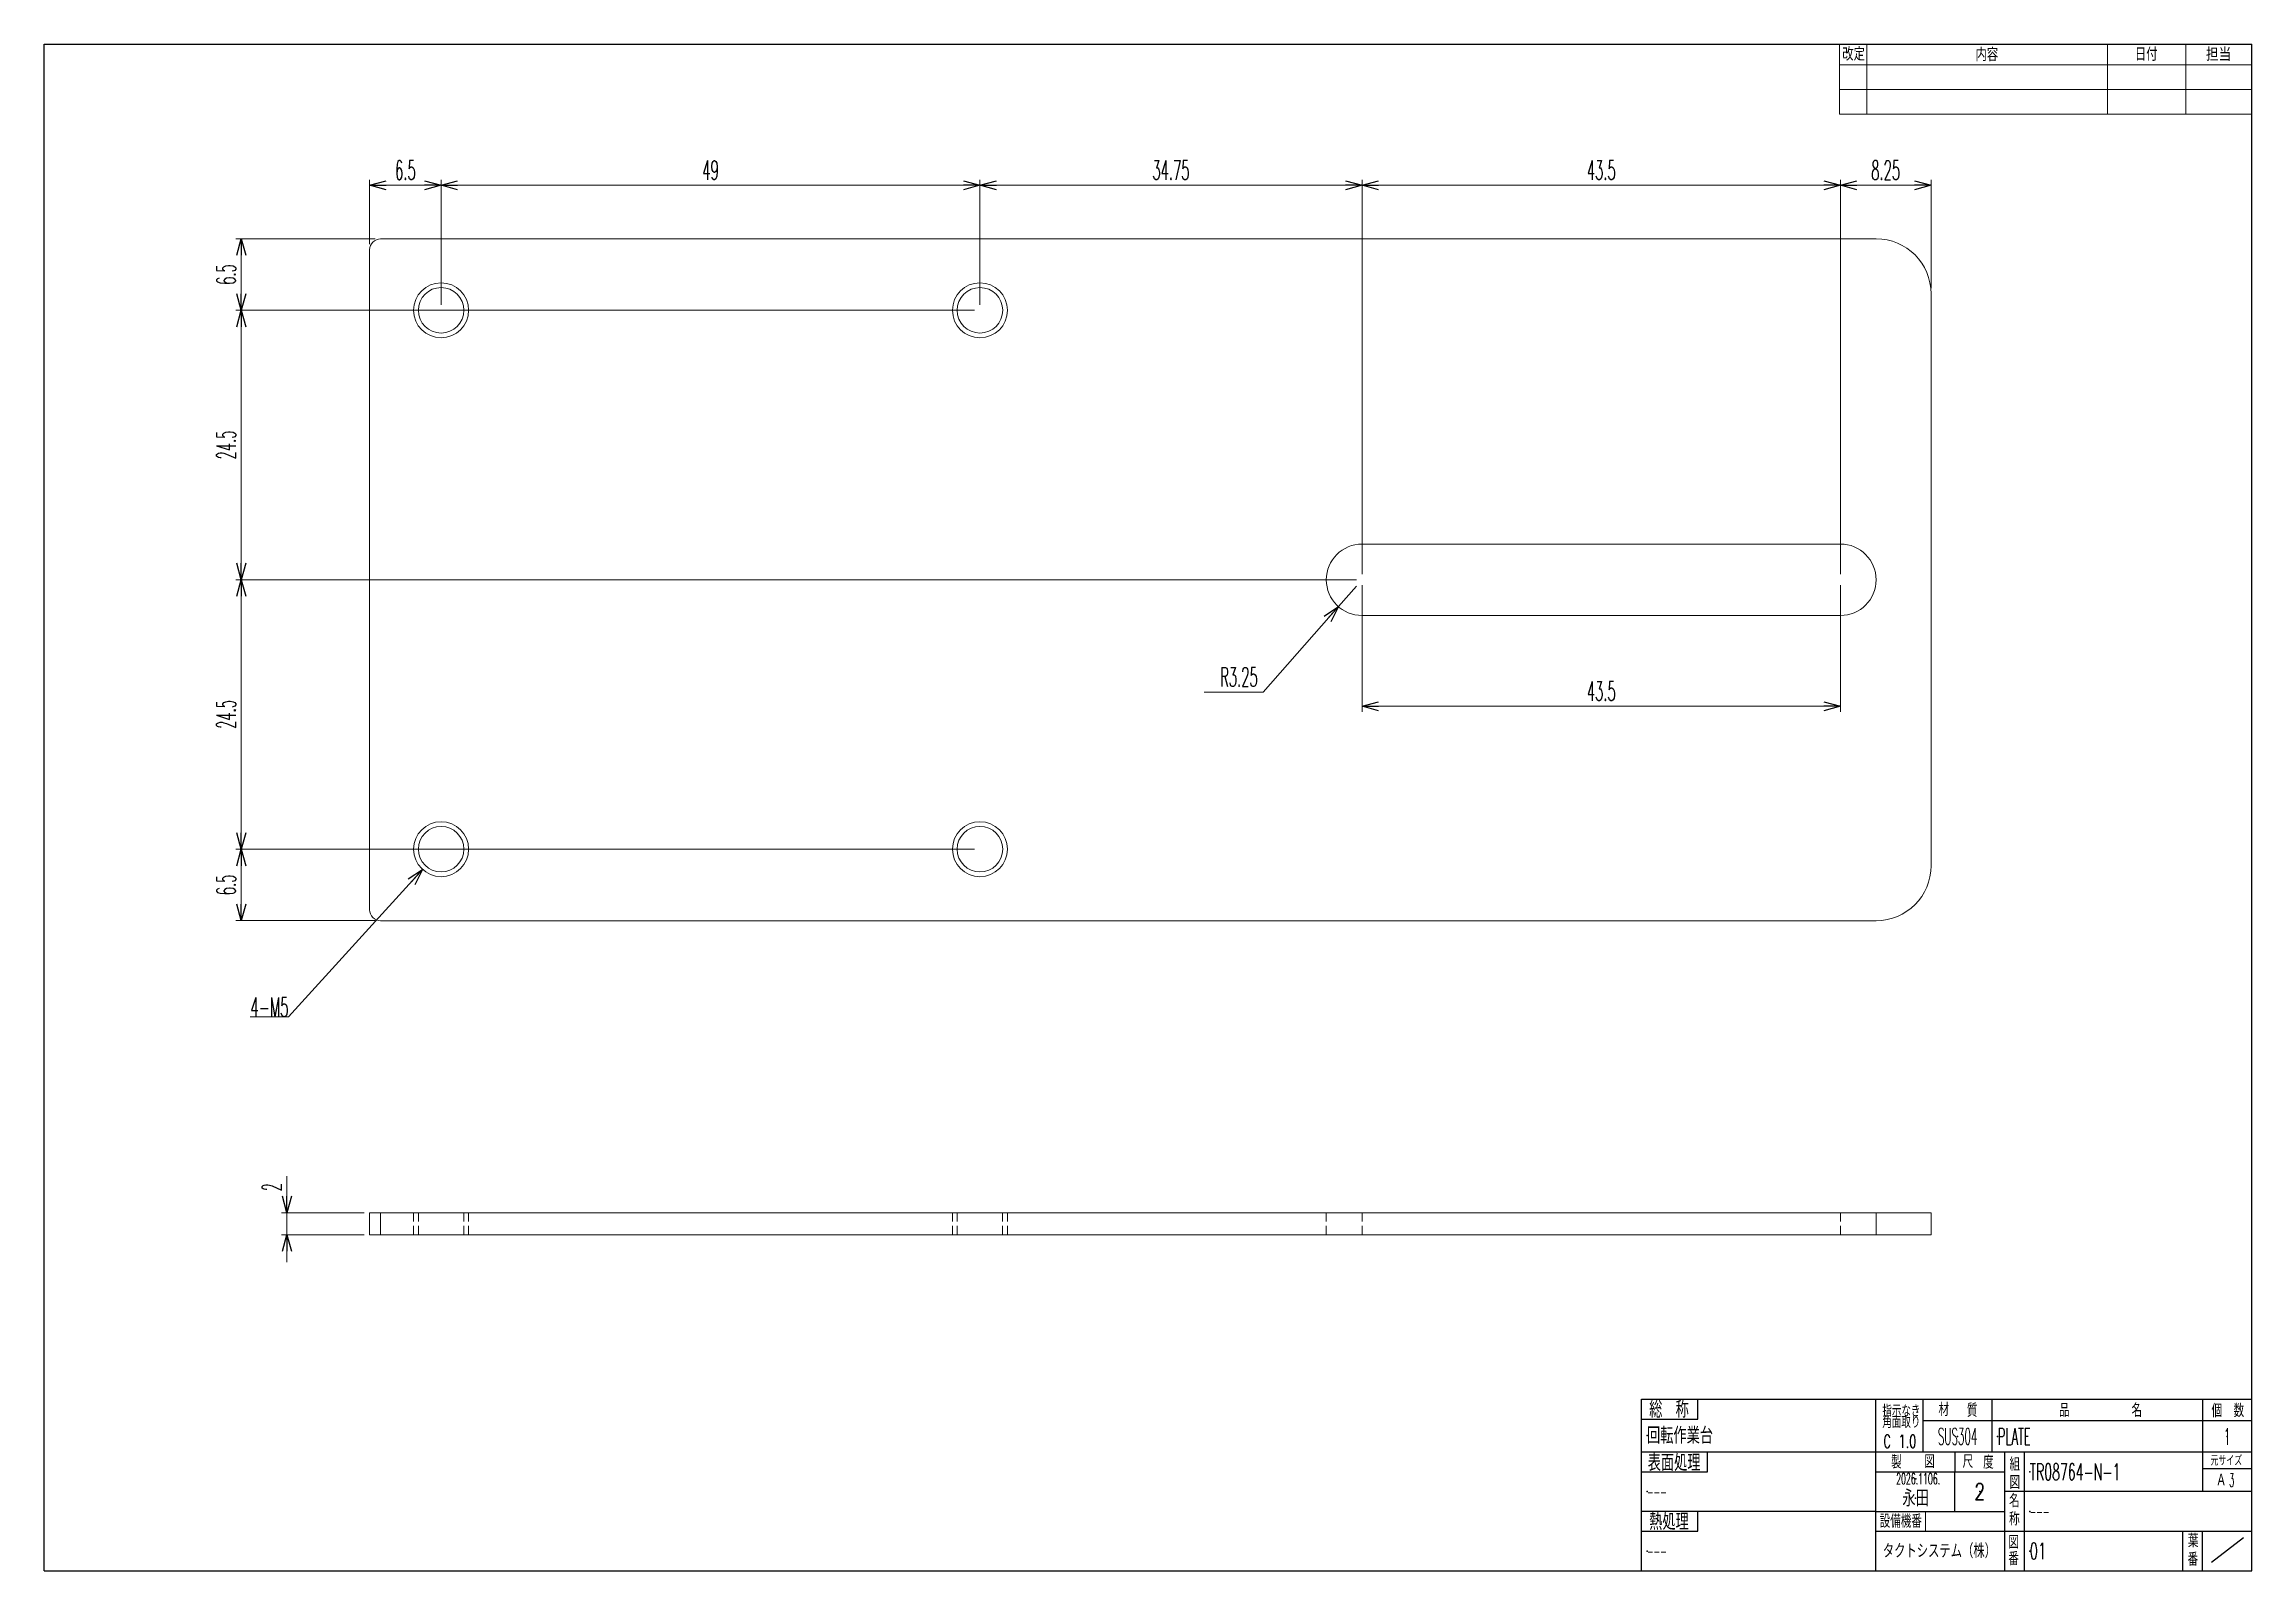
# Model space of a CAD drawing. Header units: millimetres. Extents: x -100 to 508, y -69 to 70.
# Drawn here: x -100.2 to 100.5, y -68.9 to 69.9 of the extents above.
import ezdxf
from ezdxf.enums import TextEntityAlignment as Align

# ---------------------------------------------------------------- set-up
doc = ezdxf.new("R2010")
doc.units = ezdxf.units.MM
doc.header["$LTSCALE"] = 0.125
doc.header["$PDSIZE"] = 1
doc.linetypes.add('DASHED2', pattern=[9.525, 6.35, -3.175])
doc.layers.add('ZUWAKU', color=7, linetype='Continuous')
doc.layers.add('平面', color=7, linetype='Continuous')
doc.styles.add('dcStyle0', font='txt.shx', dxfattribs={"width": 0.5, "bigfont": 'extfont2'})
doc.dimstyles.new('dc_Diam07', dxfattribs={"dimtxt": 1.75, "dimasz": 1.500001, "dimexe": 0.5, "dimexo": 0.5, "dimgap": 0.5, "dimtad": 2, "dimtih": 1, "dimtoh": 1, "dimdsep": 46, "dimtxsty": 'dcStyle0', "dimblk1": 'OPEN30', "dimblk2": 'OPEN30', "dimsah": 1, "dimcen": 0.09, "dimclrd": 9, "dimclre": 9, "dimclrt": 7, "dimadec": 0, "dimazin": 2, "dimtfac": 1, "dimtdec": 4, "dimtmove": 0, "dimatfit": 0, "dimfxl": 1, "dimarcsym": 1})
doc.dimstyles.new('dc_Rotated', dxfattribs={"dimtxt": 1.75, "dimasz": 1.500001, "dimexe": 0.5, "dimexo": 0.5, "dimgap": 0.5, "dimtad": 3, "dimdsep": 46, "dimtxsty": 'dcStyle0', "dimblk1": 'OPEN30', "dimblk2": 'OPEN30', "dimsah": 1, "dimcen": 0.09, "dimclrd": 9, "dimclre": 9, "dimclrt": 7, "dimadec": 0, "dimazin": 2, "dimtfac": 1, "dimtdec": 4, "dimtmove": 0, "dimatfit": 3, "dimfxl": 1, "dimarcsym": 1})

# ---------------------------------------------------------------- blocks, each defined once
blk = doc.blocks.new('DC_GROUP_01_1')
at = {"layer": 'ZUWAKU', "color": 4, "linetype": 'Continuous', "lineweight": 25}
for p, q in [((51.05, -59.92), (51.05, -58.12)), ((45.05, -59.92), (51.05, -59.92))]:
    blk.add_line(p, q, dxfattribs=at)
at = {"layer": 'ZUWAKU', "color": 4, "style": 'dcStyle0', "width": 0.973913}
blk.add_text('表面処理', height=1.5, dxfattribs=at).set_placement((45.61, -59.84), (50.41, -59.84), align=Align.FIT)
blk = doc.blocks.new('DC_GROUP_01_2')
at = {"layer": 'ZUWAKU', "color": 4, "linetype": 'Continuous', "lineweight": 25}
for p, q in [((50.15, -55.12), (50.15, -53.32)), ((45.05, -55.12), (50.15, -55.12))]:
    blk.add_line(p, q, dxfattribs=at)
at = {"layer": 'ZUWAKU', "color": 4, "style": 'dcStyle0', "width": 0.988235}
blk.add_text('総\u3000称', height=1.5, dxfattribs=at).set_placement((45.74, -55), (49.34, -55), align=Align.FIT)
blk = doc.blocks.new('DC_GROUP_01_3')
at = {"layer": 'ZUWAKU', "color": 4, "linetype": 'Continuous', "lineweight": 25}
for p, q in [((50.15, -65.32), (50.15, -63.52)), ((45.05, -65.32), (50.15, -65.32))]:
    blk.add_line(p, q, dxfattribs=at)
at = {"layer": 'ZUWAKU', "color": 4, "style": 'dcStyle0', "width": 0.988235}
blk.add_text('熱処理', height=1.5, dxfattribs=at).set_placement((45.74, -65.2), (49.34, -65.2), align=Align.FIT)
blk = doc.blocks.new('DC_GROUP_01_4')
at = {"layer": 'ZUWAKU', "color": 4, "style": 'dcStyle0', "width": 1.12}
for s, p, p2 in [('名', (78.47, -63.15), (79.43, -63.15)), ('称', (78.47, -64.8), (79.43, -64.8))]:
    blk.add_text(s, height=1.2, dxfattribs=at).set_placement(p, p2, align=Align.FIT)
blk = doc.blocks.new('DC_GROUP_01_5')
at = {"layer": 'ZUWAKU', "color": 4, "style": 'dcStyle0', "width": 1.12}
for s, p, p2 in [('図', (78.4, -66.91), (79.36, -66.91)), ('番', (78.4, -68.41), (79.36, -68.41))]:
    blk.add_text(s, height=1.2, dxfattribs=at).set_placement(p, p2, align=Align.FIT)
blk = doc.blocks.new('DC_GROUP_01_6')
at = {"layer": 'ZUWAKU', "color": 4, "style": 'dcStyle0', "width": 1.12}
for s, p, p2 in [('組', (78.51, -59.83), (79.47, -59.83)), ('図', (78.51, -61.47), (79.47, -61.47))]:
    blk.add_text(s, height=1.2, dxfattribs=at).set_placement(p, p2, align=Align.FIT)
blk = doc.blocks.new('DC_GROUP_01_7')
at = {"layer": 'ZUWAKU', "color": 4, "style": 'dcStyle0', "width": 1.12}
for s, p, p2 in [('製', (67.74, -59.62), (68.7, -59.62)), ('図', (70.76, -59.57), (71.72, -59.57))]:
    blk.add_text(s, height=1.2, dxfattribs=at).set_placement(p, p2, align=Align.FIT)
blk = doc.blocks.new('DC_GROUP_01_8')
at = {"layer": 'ZUWAKU', "color": 4, "style": 'dcStyle0', "width": 1.12}
for s, p, p2 in [('材', (72.05, -54.85), (73.01, -54.85)), ('質', (74.63, -54.92), (75.59, -54.92))]:
    blk.add_text(s, height=1.2, dxfattribs=at).set_placement(p, p2, align=Align.FIT)
blk = doc.blocks.new('DC_GROUP_01_9')
at = {"layer": 'ZUWAKU', "color": 4, "style": 'dcStyle0', "width": 1.12}
for s, p, p2 in [('葉', (94.73, -66.78), (95.69, -66.78)), ('番', (94.7, -68.47), (95.66, -68.47))]:
    blk.add_text(s, height=1.2, dxfattribs=at).set_placement(p, p2, align=Align.FIT)
blk = doc.blocks.new('DC_GROUP_01_10')
at = {"layer": 'ZUWAKU', "color": 4, "style": 'dcStyle0', "width": 0.973913}
blk.add_text('元サイズ', height=0.9, dxfattribs=at).set_placement((96.79, -59.35), (99.67, -59.35), align=Align.FIT)
blk = doc.blocks.new('DC_GROUP_01_11')
at = {"layer": 'ZUWAKU', "color": 4, "style": 'dcStyle0', "width": 1.12}
for s, p, p2 in [('個', (96.88, -54.95), (97.84, -54.95)), ('数', (98.89, -54.95), (99.85, -54.95))]:
    blk.add_text(s, height=1.2, dxfattribs=at).set_placement(p, p2, align=Align.FIT)
blk = doc.blocks.new('DC_GROUP_01_12')
at = {"layer": 'ZUWAKU', "color": 4, "style": 'dcStyle0', "width": 0.973913}
for s, p, p2 in [('指示なき', (66.95, -54.91), (70.41, -54.91)), ('角面取り', (66.94, -55.94), (70.4, -55.94))]:
    blk.add_text(s, height=1.08, dxfattribs=at).set_placement(p, p2, align=Align.FIT)
blk = doc.blocks.new('DC_GROUP_01_13')
at = {"layer": 'ZUWAKU', "color": 4, "style": 'dcStyle0', "width": 1.12}
for s, p, p2 in [('尺', (74.24, -59.57), (75.2, -59.57)), ('度', (76.11, -59.64), (77.07, -59.64))]:
    blk.add_text(s, height=1.2, dxfattribs=at).set_placement(p, p2, align=Align.FIT)
blk = doc.blocks.new('DC_GROUP_01_14')
at = {"layer": 'ZUWAKU', "color": 4, "style": 'dcStyle0', "width": 1.12}
for s, p, p2 in [('品', (83.01, -54.92), (83.97, -54.92)), ('名', (89.6, -54.92), (90.56, -54.92))]:
    blk.add_text(s, height=1.2, dxfattribs=at).set_placement(p, p2, align=Align.FIT)
blk = doc.blocks.new('DC_GROUP_01_15')
at = {"layer": 'ZUWAKU', "color": 2, "linetype": 'Continuous'}
for p in [(45.55, -56.62), (73.79, -56.7), (77.43, -56.7), (98.3, -56.7), (80.35, -59.92), (45.55, -61.72), (70, -60.55), (75.8, -61.72), (69.97, -62.32), (80.35, -63.52), (45.55, -67.12), (80.35, -67.12)]:
    blk.add_point(p, dxfattribs=at)
blk = doc.blocks.new('DC_GROUP_01_16')
at = {"layer": '平面', "color": 4, "linetype": 'Continuous', "lineweight": 13}
blk.add_circle((-15.12, 45.7), 2.5, dxfattribs=at)
at = {"layer": '平面', "color": 3, "linetype": 'Continuous', "lineweight": 13}
blk.add_circle((-15.12, 45.7), 2.07, dxfattribs=at)
blk = doc.blocks.new('DC_GROUP_01_17')
at = {"layer": '平面', "color": 4, "linetype": 'Continuous', "lineweight": 13}
blk.add_circle((-64.12, 45.7), 2.5, dxfattribs=at)
at = {"layer": '平面', "color": 3, "linetype": 'Continuous', "lineweight": 13}
blk.add_circle((-64.12, 45.7), 2.07, dxfattribs=at)
blk = doc.blocks.new('DC_GROUP_01_18')
at = {"layer": '平面', "color": 4, "linetype": 'Continuous', "lineweight": 13}
blk.add_circle((-15.12, -3.3), 2.5, dxfattribs=at)
at = {"layer": '平面', "color": 3, "linetype": 'Continuous', "lineweight": 13}
blk.add_circle((-15.12, -3.3), 2.07, dxfattribs=at)
blk = doc.blocks.new('DC_GROUP_01_19')
at = {"layer": '平面', "color": 4, "linetype": 'Continuous', "lineweight": 13}
blk.add_circle((-64.12, -3.3), 2.5, dxfattribs=at)
at = {"layer": '平面', "color": 3, "linetype": 'Continuous', "lineweight": 13}
blk.add_circle((-64.12, -3.3), 2.07, dxfattribs=at)
blk = doc.blocks.new('_Open30')
at = {"color": 0, "linetype": 'ByBlock', "lineweight": -2}
for p, q in [((-1, 0.267949), (0, 0)), ((0, 0), (-1, -0.267949)), ((0, 0), (-1, 0))]:
    blk.add_line(p, q, dxfattribs=at)
blk = doc.blocks.new('DC_GROUP_01_20')
at = {"color": 4, "linetype": 'Continuous', "lineweight": 13}
for p, q in [((-65.81, -5.15), (-77.99, -18.54)), ((-77.99, -18.54), (-81.49, -18.54))]:
    blk.add_line(p, q, dxfattribs=at)
at = {"color": 4, "xscale": 1.500001403807643, "yscale": 1.499994684111821, "rotation": 47.69445956477701}
blk.add_blockref('_Open30', (-65.81, -5.15), dxfattribs=at)
at = {"color": 7, "style": 'dcStyle0', "width": 0.482759}
blk.add_text('4-M5', height=1.75, dxfattribs=at).set_placement((-81.49, -18.54), (-77.99, -18.54), align=Align.FIT)
blk = doc.blocks.new('*D21')
at = {"color": 9, "linetype": 'Continuous', "lineweight": 13}
for p, q in [((-70.62, 51.7), (-70.62, 57.57)), ((-70.62, 57.07), (-64.12, 57.07)), ((-64.12, 46.2), (-64.12, 57.57))]:
    blk.add_line(p, q, dxfattribs=at)
at = {"color": 9, "xscale": 1.500001403807643, "yscale": 1.499994684111821}
for p, rotation in [((-70.62, 57.07), 180), ((-64.12, 57.07), 360)]:
    blk.add_blockref('_Open30', p, dxfattribs=dict(at, rotation=rotation))
at = {"color": 7, "insert": (-67.37, 57.57), "char_height": 1.75, "attachment_point": 8, "style": 'dcStyle0'}
blk.add_mtext('\\T1.00;\\W0.5000;6.5', dxfattribs=at)
blk = doc.blocks.new('*D22')
at = {"color": 9, "linetype": 'Continuous', "lineweight": 13}
for p, q in [((-64.12, 46.2), (-64.12, 57.57)), ((-64.12, 57.07), (-15.12, 57.07)), ((-15.12, 46.2), (-15.12, 57.57))]:
    blk.add_line(p, q, dxfattribs=at)
at = {"color": 9, "xscale": 1.500001403807643, "yscale": 1.499994684111821}
for p, rotation in [((-64.12, 57.07), 180), ((-15.12, 57.07), 360)]:
    blk.add_blockref('_Open30', p, dxfattribs=dict(at, rotation=rotation))
at = {"color": 7, "insert": (-39.62, 57.57), "char_height": 1.75, "attachment_point": 8, "style": 'dcStyle0'}
blk.add_mtext('\\T1.00;\\W0.5000;49', dxfattribs=at)
blk = doc.blocks.new('*D23')
at = {"color": 9, "linetype": 'Continuous', "lineweight": 13}
for p, q in [((-15.12, 46.2), (-15.12, 57.57)), ((-15.12, 57.07), (19.63, 57.07)), ((19.63, 21.7), (19.63, 57.57))]:
    blk.add_line(p, q, dxfattribs=at)
at = {"color": 9, "xscale": 1.500001403807643, "yscale": 1.499994684111821}
for p, rotation in [((-15.12, 57.07), 180), ((19.63, 57.07), 360)]:
    blk.add_blockref('_Open30', p, dxfattribs=dict(at, rotation=rotation))
at = {"color": 7, "insert": (2.25, 57.57), "char_height": 1.75, "attachment_point": 8, "style": 'dcStyle0'}
blk.add_mtext('\\T1.00;\\W0.5000;34.75', dxfattribs=at)
blk = doc.blocks.new('*D24')
at = {"color": 9, "linetype": 'Continuous', "lineweight": 13}
for p, q in [((19.63, 21.7), (19.63, 57.57)), ((19.63, 57.07), (63.13, 57.07)), ((63.13, 21.7), (63.13, 57.57))]:
    blk.add_line(p, q, dxfattribs=at)
at = {"color": 9, "xscale": 1.500001403807643, "yscale": 1.499994684111821}
for p, rotation in [((19.63, 57.07), 180), ((63.13, 57.07), 360)]:
    blk.add_blockref('_Open30', p, dxfattribs=dict(at, rotation=rotation))
at = {"color": 7, "insert": (41.38, 57.57), "char_height": 1.75, "attachment_point": 8, "style": 'dcStyle0'}
blk.add_mtext('\\T1.00;\\W0.5000;43.5', dxfattribs=at)
blk = doc.blocks.new('*D25')
at = {"color": 9, "linetype": 'Continuous', "lineweight": 13}
for p, q in [((63.13, 21.7), (63.13, 57.57)), ((63.13, 57.07), (71.38, 57.07)), ((71.38, 47.7), (71.38, 57.57))]:
    blk.add_line(p, q, dxfattribs=at)
at = {"color": 9, "xscale": 1.500001403807643, "yscale": 1.499994684111821}
for p, rotation in [((63.13, 57.07), 180), ((71.38, 57.07), 360)]:
    blk.add_blockref('_Open30', p, dxfattribs=dict(at, rotation=rotation))
at = {"color": 7, "insert": (67.25, 57.57), "char_height": 1.75, "attachment_point": 8, "style": 'dcStyle0'}
blk.add_mtext('\\T1.00;\\W0.5000;8.25', dxfattribs=at)
blk = doc.blocks.new('*D26')
at = {"color": 9, "linetype": 'Continuous', "lineweight": 13}
for p, q in [((-15.62, -3.3), (-82.79, -3.3)), ((-82.29, -9.8), (-82.29, -3.3)), ((-70.12, -9.8), (-82.79, -9.8))]:
    blk.add_line(p, q, dxfattribs=at)
at = {"color": 9, "xscale": 1.500001403807643, "yscale": 1.499994684111821}
for p, rotation in [((-82.29, -3.3), 90), ((-82.29, -9.8), 270)]:
    blk.add_blockref('_Open30', p, dxfattribs=dict(at, rotation=rotation))
at = {"color": 7, "insert": (-82.79, -6.55), "char_height": 1.75, "attachment_point": 8, "rotation": 90, "style": 'dcStyle0'}
blk.add_mtext('\\T1.00;\\W0.5000;6.5', dxfattribs=at)
blk = doc.blocks.new('*D27')
at = {"color": 9, "linetype": 'Continuous', "lineweight": 13}
for p, q in [((19.13, 21.2), (-82.79, 21.2)), ((-82.29, -3.3), (-82.29, 21.2)), ((-15.62, -3.3), (-82.79, -3.3))]:
    blk.add_line(p, q, dxfattribs=at)
at = {"color": 9, "xscale": 1.500001403807643, "yscale": 1.499994684111821}
for p, rotation in [((-82.29, 21.2), 90), ((-82.29, -3.3), 270)]:
    blk.add_blockref('_Open30', p, dxfattribs=dict(at, rotation=rotation))
at = {"color": 7, "insert": (-82.79, 8.95), "char_height": 1.75, "attachment_point": 8, "rotation": 90, "style": 'dcStyle0'}
blk.add_mtext('\\T1.00;\\W0.5000;24.5', dxfattribs=at)
blk = doc.blocks.new('*D28')
at = {"color": 9, "linetype": 'Continuous', "lineweight": 13}
for p, q in [((-15.62, 45.7), (-82.79, 45.7)), ((-82.29, 21.2), (-82.29, 45.7)), ((19.13, 21.2), (-82.79, 21.2))]:
    blk.add_line(p, q, dxfattribs=at)
at = {"color": 9, "xscale": 1.500001403807643, "yscale": 1.499994684111821}
for p, rotation in [((-82.29, 45.7), 90), ((-82.29, 21.2), 270)]:
    blk.add_blockref('_Open30', p, dxfattribs=dict(at, rotation=rotation))
at = {"color": 7, "insert": (-82.79, 33.45), "char_height": 1.75, "attachment_point": 8, "rotation": 90, "style": 'dcStyle0'}
blk.add_mtext('\\T1.00;\\W0.5000;24.5', dxfattribs=at)
blk = doc.blocks.new('*D29')
at = {"color": 9, "linetype": 'Continuous', "lineweight": 13}
for p, q in [((-70.12, 52.2), (-82.79, 52.2)), ((-82.29, 45.7), (-82.29, 52.2)), ((-15.62, 45.7), (-82.79, 45.7))]:
    blk.add_line(p, q, dxfattribs=at)
at = {"color": 9, "xscale": 1.500001403807643, "yscale": 1.499994684111821}
for p, rotation in [((-82.29, 52.2), 90), ((-82.29, 45.7), 270)]:
    blk.add_blockref('_Open30', p, dxfattribs=dict(at, rotation=rotation))
at = {"color": 7, "insert": (-82.79, 48.95), "char_height": 1.75, "attachment_point": 8, "rotation": 90, "style": 'dcStyle0'}
blk.add_mtext('\\T1.00;\\W0.5000;6.5', dxfattribs=at)
blk = doc.blocks.new('*D30')
at = {"color": 9, "linetype": 'Continuous', "lineweight": 13}
for p, q in [((19.63, 20.7), (19.63, 9.19)), ((63.13, 20.7), (63.13, 9.19)), ((19.63, 9.69), (63.13, 9.69))]:
    blk.add_line(p, q, dxfattribs=at)
at = {"color": 9, "xscale": 1.500001403807643, "yscale": 1.499994684111821}
for p, rotation in [((19.63, 9.69), 180), ((63.13, 9.69), 360)]:
    blk.add_blockref('_Open30', p, dxfattribs=dict(at, rotation=rotation))
at = {"color": 7, "insert": (41.38, 10.19), "char_height": 1.75, "attachment_point": 8, "style": 'dcStyle0'}
blk.add_mtext('\\T1.00;\\W0.5000;43.5', dxfattribs=at)
blk = doc.blocks.new('*D31')
at = {"color": 9, "linetype": 'Continuous', "lineweight": 13}
for p, q in [((19.13, 20.63), (17.48, 18.76)), ((10.64, 10.98), (17.48, 18.76)), ((5.27, 10.98), (10.64, 10.98))]:
    blk.add_line(p, q, dxfattribs=at)
at = {"color": 9, "xscale": 1.500001403807643, "yscale": 1.499994684111821, "rotation": 48.67160122813891}
blk.add_blockref('_Open30', (17.48, 18.76), dxfattribs=at)
at = {"color": 7, "insert": (10.14, 11.48), "char_height": 1.75, "attachment_point": 9, "style": 'dcStyle0'}
blk.add_mtext('\\T1.00;\\W0.5000;R3.25', dxfattribs=at)
blk = doc.blocks.new('*D32')
at = {"color": 9, "linetype": 'Continuous', "lineweight": 13}
for p, q in [((-78.14, -33.04), (-78.14, -36.36)), ((-71.12, -36.36), (-78.64, -36.36)), ((-78.14, -38.36), (-78.14, -36.36)), ((-71.12, -38.36), (-78.64, -38.36)), ((-78.14, -40.86), (-78.14, -38.36))]:
    blk.add_line(p, q, dxfattribs=at)
at = {"color": 9, "xscale": 1.500001403807643, "yscale": 1.499994684111821}
for p, rotation in [((-78.14, -36.36), 270), ((-78.14, -38.36), 90)]:
    blk.add_blockref('_Open30', p, dxfattribs=dict(at, rotation=rotation))
at = {"color": 7, "insert": (-78.64, -34.41), "char_height": 1.75, "attachment_point": 7, "rotation": 90, "style": 'dcStyle0'}
blk.add_mtext('\\T1.00;\\W0.5000;2', dxfattribs=at)

msp = doc.modelspace()

# ---------------------------------------------------------------- linework, layer by layer
at = {"color": 8, "linetype": 'Continuous', "lineweight": 13}
for p, q in [((71.378, -36.363), (-70.622, -36.363)), ((-70.622, -36.363), (-70.622, -38.363)), ((-69.622, -38.363), (-69.622, -36.363)), ((66.378, -36.363), (66.378, -38.363)), ((71.378, -38.363), (71.378, -36.363)), ((-70.622, -38.363), (71.378, -38.363))]:
    msp.add_line(p, q, dxfattribs=at)
at = {"color": 8, "linetype": 'DASHED2', "lineweight": 13}
for p, q in [((-69.622, -36.363), (-69.622, -38.363)), ((-66.622, -36.363), (-66.622, -38.363)), ((-66.189, -36.363), (-66.189, -38.363)), ((-62.055, -36.363), (-62.055, -38.363)), ((-61.622, -36.363), (-61.622, -38.363)), ((-17.622, -36.363), (-17.622, -38.363)), ((-17.189, -36.363), (-17.189, -38.363)), ((-13.055, -36.363), (-13.055, -38.363)), ((-12.622, -36.363), (-12.622, -38.363)), ((16.378, -36.363), (16.378, -38.363)), ((19.628, -36.363), (19.628, -38.363)), ((63.128, -36.363), (63.128, -38.363)), ((66.378, -38.363), (66.378, -36.363)), ((-61.622, -38.363), (-66.622, -38.363)), ((-12.622, -38.363), (-17.622, -38.363))]:
    msp.add_line(p, q, dxfattribs=at)
at = {"layer": 'ZUWAKU', "color": 4, "linetype": 'Continuous', "lineweight": 25}
for p, q in [((-100.22, 69.901), (100.546, 69.901)), ((-100.22, -68.922), (-100.22, 69.901)), ((55.546, 69.901), (100.546, 69.901)), ((100.546, 63.526), (100.546, 69.901)), ((100.546, -53.322), (100.546, 69.901)), ((45.046, -68.922), (45.046, -53.322)), ((45.046, -53.322), (100.546, -53.322)), ((66.346, -58.122), (66.346, -53.322)), ((70.646, -58.122), (70.646, -53.322)), ((76.934, -58.122), (76.934, -53.322)), ((96.046, -53.322), (96.046, -58.122)), ((100.546, -68.922), (100.546, -53.322)), ((100.546, -55.279), (70.646, -55.279)), ((100.546, -58.122), (45.046, -58.122)), ((66.346, -68.922), (66.346, -58.122)), ((73.546, -58.122), (73.546, -59.922)), ((78.046, -58.122), (78.046, -63.522)), ((79.846, -58.122), (79.846, -68.922)), ((96.046, -58.122), (96.046, -61.722)), ((66.346, -59.922), (78.046, -59.922)), ((73.546, -63.522), (73.546, -59.922)), ((78.046, -59.922), (78.046, -68.922)), ((96.046, -59.622), (100.546, -59.622)), ((100.546, -61.722), (78.046, -61.722)), ((66.346, -63.522), (45.046, -63.522)), ((66.346, -63.522), (78.046, -63.522)), ((66.346, -65.322), (100.546, -65.322)), ((94.246, -65.322), (94.246, -68.922)), ((96.046, -68.922), (96.046, -65.322)), ((96.892, -68.148), (99.776, -65.884)), ((-100.22, -68.922), (100.546, -68.922))]:
    msp.add_line(p, q, dxfattribs=at)
at = {"layer": 'ZUWAKU', "color": 4, "linetype": 'Continuous', "lineweight": 18}
for p, q in [((63.046, 63.526), (63.046, 69.901)), ((65.546, 63.526), (65.546, 69.901)), ((87.421, 63.526), (87.421, 69.901)), ((100.546, 68.026), (63.046, 68.026)), ((100.546, 65.776), (63.046, 65.776)), ((100.546, 63.526), (63.046, 63.526))]:
    msp.add_line(p, q, dxfattribs=at)
at = {"layer": 'ZUWAKU', "color": 4, "linetype": 'Continuous', "lineweight": 13}
for p, q in [((94.546, 63.526), (94.546, 69.901)), ((70.86, -63.522), (70.86, -65.322))]:
    msp.add_line(p, q, dxfattribs=at)
at = {"layer": '平面', "color": 8, "linetype": 'Continuous', "lineweight": 13}
for p, q in [((-70.622, 51.197), (-70.622, -8.803)), ((66.378, 52.197), (-69.622, 52.197)), ((71.378, -4.803), (71.378, 47.197)), ((19.628, 24.447), (63.128, 24.447)), ((63.128, 17.947), (19.628, 17.947)), ((-69.622, -9.803), (66.378, -9.803))]:
    msp.add_line(p, q, dxfattribs=at)
for centre, radius, start, end in [((-69.622, 51.197), 1, 90, 180), ((66.378, 47.197), 5, 0, 90), ((19.628, 21.197), 3.25, 90, 270), ((63.128, 21.197), 3.25, 270, 90), ((66.378, -4.803), 5, 270, 0), ((-69.622, -8.803), 1, 180, 270)]:
    msp.add_arc(centre, radius, start, end, dxfattribs=at)

# ---------------------------------------------------------------- block references
at = {"linetype": 'Continuous'}
msp.add_blockref('DC_GROUP_01_20', (0, 0), dxfattribs=at)
at = {"layer": 'ZUWAKU', "linetype": 'Continuous'}
for name in ['DC_GROUP_01_2', 'DC_GROUP_01_12', 'DC_GROUP_01_8', 'DC_GROUP_01_14', 'DC_GROUP_01_11', 'DC_GROUP_01_1', 'DC_GROUP_01_15', 'DC_GROUP_01_7', 'DC_GROUP_01_13', 'DC_GROUP_01_6', 'DC_GROUP_01_10', 'DC_GROUP_01_4', 'DC_GROUP_01_3', 'DC_GROUP_01_5', 'DC_GROUP_01_9']:
    msp.add_blockref(name, (0, 0), dxfattribs=at)
at = {"layer": '平面', "linetype": 'Continuous'}
for name in ['DC_GROUP_01_17', 'DC_GROUP_01_16', 'DC_GROUP_01_19', 'DC_GROUP_01_18']:
    msp.add_blockref(name, (0, 0), dxfattribs=at)

# ---------------------------------------------------------------- texts
at = {"layer": 'ZUWAKU', "color": 2, "style": 'dcStyle0'}
for s, width, p, p2 in [('改定', 1.094545, (63.298, 68.4), (65.362, 68.4)), ('内容', 1.094545, (75.414, 68.355), (77.478, 68.355)), ('日付', 1.094545, (89.907, 68.383), (91.971, 68.383)), ('担当', 1.221818, (96.372, 68.373), (98.676, 68.373))]:
    msp.add_text(s, height=1.2, dxfattribs=dict(at, width=width)).set_placement(p, p2, align=Align.FIT)
at = {"layer": 'ZUWAKU', "color": 7, "style": 'dcStyle0'}
for s, height, width, p, p2 in [('回転作業台', 1.5, 0.965517, (45.546, -57.372), (51.546, -57.372)), ('SUS304', 1.5, 0.42, (71.99, -57.451), (75.59, -57.451)), ('PLATE', 1.5, 0.47191, (77.434, -57.451), (80.434, -57.451)), ('1', 1.5, 0.763636, (97.996, -57.451), (98.596, -57.451)), ('2026.1106.', 1, 0.477273, (68.2, -61.054), (72.2, -61.054)), ('TR08764-N-1', 1.5, 0.52027, (80.346, -60.672), (88.596, -60.672)), ('---', 1.5, 0.340541, (45.546, -62.472), (47.346, -62.472)), ('永田', 1.5, 1.018182, (68.769, -63.074), (71.169, -63.074)), ('2', 1.5, 0.802941, (75.309, -62.472), (76.284, -62.472)), ('---', 1.5, 0.340541, (80.346, -64.272), (82.146, -64.272)), ('---', 1.5, 0.340541, (45.546, -67.872), (47.346, -67.872)), ('01', 1.5, 0.677419, (80.346, -67.872), (81.846, -67.872))]:
    msp.add_text(s, height=height, dxfattribs=dict(at, width=width)).set_placement(p, p2, align=Align.FIT)
at = {"layer": 'ZUWAKU', "color": 3, "style": 'dcStyle0', "width": 0.589888}
msp.add_text('C 1.0', height=1.2, dxfattribs=at).set_placement((67.041, -57.745), (70.041, -57.745), align=Align.FIT)
at = {"layer": 'ZUWAKU', "color": 4, "style": 'dcStyle0'}
for s, height, width, p, p2 in [('Ａ', 1.2, 1.12, (97.278, -61.272), (98.238, -61.272)), ('3', 1.2, 0.494118, (98.475, -61.272), (98.955, -61.272)), ('設備機番', 1.2, 0.973913, (66.703, -65.007), (70.543, -65.007)), ('タクトシステム（株）', 1.287, 0.949153, (66.984, -67.757), (77.28, -67.757))]:
    msp.add_text(s, height=height, dxfattribs=dict(at, width=width)).set_placement(p, p2, align=Align.FIT)

# ---------------------------------------------------------------- dimensions: what is measured, and where the dimension line sits
at = {"linetype": 'Continuous', "lineweight": 13}
for base, p1, p2, picture, middle in [((-64.122, 57.07), (-70.622, 51.197), (-64.122, 45.697), '*D21', (-67.372, 57.07)), ((-15.122, 57.07), (-64.122, 45.697), (-15.122, 45.697), '*D22', (-39.622, 57.07)), ((19.628, 57.07), (-15.122, 45.697), (19.628, 21.197), '*D23', (2.253, 57.07)), ((63.128, 57.07), (19.628, 21.197), (63.128, 21.197), '*D24', (41.378, 57.07)), ((71.378, 57.07), (63.128, 21.197), (71.378, 47.197), '*D25', (67.253, 57.07)), ((63.128, 9.694), (19.628, 21.197), (63.128, 21.197), '*D30', (41.378, 9.694))]:
    dim = msp.add_linear_dim(base=base, p1=p1, p2=p2, dimstyle='dc_Rotated', override={"dimtxt": 1.75, "dimasz": 1.500001, "dimexe": 0.5, "dimexo": 0.5, "dimgap": 0.5, "dimtad": 3, "dimtih": 0, "dimtoh": 0, "dimdec": 2, "dimlfac": 1, "dimzin": 8, "dimtxsty": 'dcStyle0', "dimblk1": 'Open30', "dimblk2": 'Open30', "dimsah": 1, "dimclrd": 9, "dimclre": 9, "dimclrt": 7, "dimazin": 2, "dimtofl": 1, "dimtolj": 0, "dimtzin": 8, "dimarcsym": 1}, dxfattribs=at)
    dim.commit()
    dim.dimension.update_dxf_attribs({"geometry": picture, "text_midpoint": middle, "dimtype": 160})
for base, p1, p2, picture, middle in [((-82.289, 52.197), (-15.122, 45.697), (-69.622, 52.197), '*D29', (-82.289, 48.947)), ((-82.289, 45.697), (19.628, 21.197), (-15.122, 45.697), '*D28', (-82.289, 33.447)), ((-82.289, 21.197), (-15.122, -3.303), (19.628, 21.197), '*D27', (-82.289, 8.947)), ((-82.289, -3.303), (-69.622, -9.803), (-15.122, -3.303), '*D26', (-82.289, -6.553)), ((-78.143, -36.363), (-70.622, -38.363), (-70.622, -36.363), '*D32', (-78.143, -33.977))]:
    dim = msp.add_linear_dim(base=base, p1=p1, p2=p2, angle=90, dimstyle='dc_Rotated', override={"dimtxt": 1.75, "dimasz": 1.500001, "dimexe": 0.5, "dimexo": 0.5, "dimgap": 0.5, "dimtad": 3, "dimtih": 0, "dimtoh": 0, "dimdec": 2, "dimlfac": 1, "dimzin": 8, "dimtxsty": 'dcStyle0', "dimblk1": 'Open30', "dimblk2": 'Open30', "dimsah": 1, "dimclrd": 9, "dimclre": 9, "dimclrt": 7, "dimazin": 2, "dimtofl": 1, "dimtolj": 0, "dimtzin": 8, "dimarcsym": 1}, dxfattribs=at)
    dim.commit()
    dim.dimension.update_dxf_attribs({"geometry": picture, "text_midpoint": middle, "dimtype": 160})
dim = msp.add_diameter_dim_2p(p1=(17.481, 18.756), p2=(21.774, 23.637), text='R3.25', dimstyle='dc_Diam07', override={"dimtxt": 1.75, "dimasz": 1.500001, "dimexe": 0.5, "dimexo": 0.5, "dimgap": 0.5, "dimtad": 2, "dimdec": 2, "dimlfac": 1, "dimzin": 8, "dimtxsty": 'dcStyle0', "dimblk1": 'Open30', "dimblk2": 'Open30', "dimsah": 1, "dimclrd": 9, "dimclre": 9, "dimclrt": 7, "dimazin": 2, "dimtofl": 1, "dimatfit": 0, "dimtolj": 0, "dimtzin": 8, "dimarcsym": 1}, dxfattribs=at)
dim.commit()
dim.dimension.update_dxf_attribs({"geometry": '*D31', "text_midpoint": (7.957, 10.982), "dimtype": 163})

doc.saveas('drawing.dxf')
